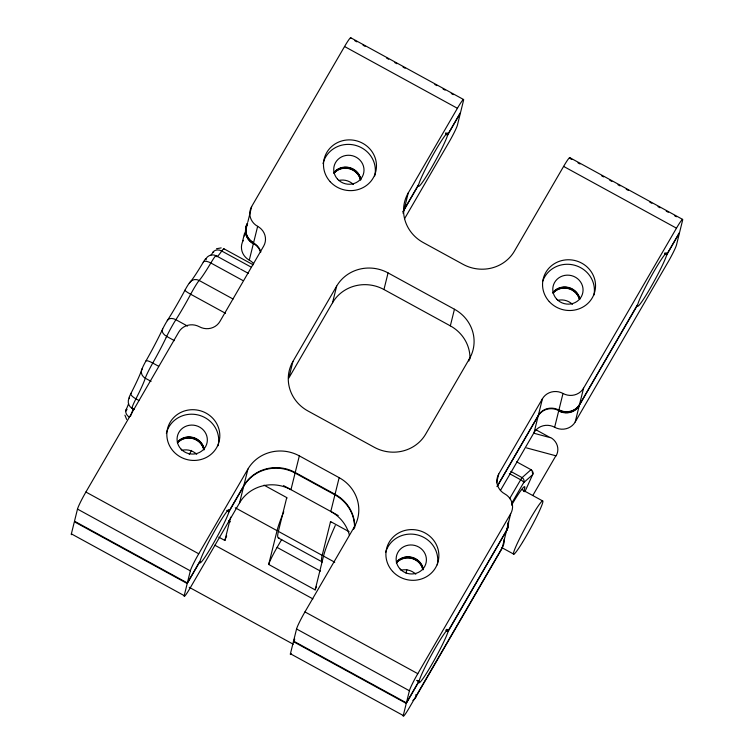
<?xml version="1.0" encoding="UTF-8"?>
<svg xmlns="http://www.w3.org/2000/svg" width="754" height="754" viewBox="0 0 754 754"><rect width="100%" height="100%" fill="white"/><g stroke="black" fill="none" stroke-linecap="round" stroke-linejoin="round"><path stroke-width="1.13" d="M71.366 533.87L74.363 521.768L187.209 583.521L184.212 595.632L71.366 533.87A15.184 1.244 -61.3 0 0 71.941 534.294M350.733 38.473A15.184 1.244 -61.3 0 0 344.559 46.522L251.657 206.53A15.184 14.458 13.9 0 0 257.651 226.341A15.184 14.458 13.9 0 1 263.636 246.162L219.923 321.458A15.184 14.458 13.9 0 1 199.358 326.746A15.184 14.458 13.9 0 0 178.792 332.024L85.899 492.032A15.184 1.244 -61.3 0 0 77.492 509.091L74.495 521.202L187.35 582.965L200.196 560.665A30.367 2.479 -61.3 0 1 216.832 527.169A30.367 2.479 -61.3 0 1 229.282 510.571M242.552 241.374L244.579 233.203M244.371 235.974L247.067 225.078M247.406 223.712L247.34 223.995A15.184 14.458 13.9 0 0 253.325 243.806M247.887 221.78L251.657 206.53M253.664 263.693A15.184 14.458 13.9 0 0 249.282 260.139L253.401 243.523A15.184 14.458 13.9 0 1 246.803 224.862M260.79 251.779A15.184 14.458 13.9 0 0 253.532 242.958L257.651 226.341M187.35 582.965L190.347 570.853A15.184 1.244 -61.3 0 1 198.745 553.794L247.925 469.082A37.964 36.145 13.9 0 1 299.338 455.878L339.159 477.668A37.964 36.145 13.9 0 1 354.135 527.216L353.588 529.431M218.783 537.14L224.88 540.486L230.658 517.15M184.212 595.632A15.184 1.244 -61.3 0 0 190.385 587.592L239.565 502.88L243.674 486.264A37.964 36.145 13.9 0 1 295.087 473.05L334.908 494.85A37.964 36.145 13.9 0 1 354.55 527.951M229.235 510.816L243.815 485.699L247.925 469.082M336.661 286.124L292.938 361.42L288.829 378.037L332.542 302.74L336.661 286.124A37.964 36.145 13.9 0 1 388.065 272.91L454.445 309.244A37.964 36.145 13.9 0 1 469.422 358.781L468.875 360.996M316.492 586.414A15.184 1.244 -61.3 0 0 315.163 589.892L268.697 564.463L277.057 530.665A129.075 10.547 -61.3 0 1 283.777 511.74M279.159 538.017A129.075 10.547 -61.3 0 1 278.386 531.391L286.746 497.593L264.032 485.161M295.087 473.05L290.969 489.676A37.964 36.145 13.9 0 0 239.565 502.88M243.815 485.699A37.964 36.145 13.9 0 1 295.219 472.494L299.338 455.878M508.271 522.805A15.184 14.458 13.9 0 1 506.452 530.854L502.343 547.47L409.441 707.478A15.184 1.244 -61.3 0 1 403.267 715.527L290.422 653.765L293.419 641.654L294.578 639.656M446.33 629.354L448.347 630.457A30.367 2.479 -61.3 0 0 435.887 647.055A30.367 2.479 -61.3 0 0 419.252 680.56L406.406 702.851L293.56 641.089L296.558 628.977A15.184 1.244 -61.3 0 1 304.955 611.918L354.135 527.216M332.542 302.74A37.964 36.145 13.9 0 1 383.956 289.527L388.065 272.91M403.154 213.495L403.974 210.168L418.555 185.06M403.079 211.525A37.964 36.145 13.9 0 1 404.116 209.612L408.225 192.996L457.405 108.284A15.184 1.244 -61.3 0 1 463.578 100.235L460.581 112.346L447.819 134.325L445.774 133.204M334.908 494.85L330.799 511.466A37.964 36.145 13.9 0 1 349.432 535.331M354.682 527.385A37.964 36.145 13.9 0 0 335.049 494.294L339.159 477.668M278.443 537.988L322.26 561.966A129.075 10.547 -61.3 0 1 322.194 555.368L330.563 521.57L349.149 531.74M315.163 589.892L323.523 556.094A129.075 10.547 -61.3 0 1 335.276 525.519M469.968 358.961A37.964 36.145 13.9 0 0 450.336 325.86L454.445 309.244M406.001 573.087L406.83 569.713M403.267 715.527L406.265 703.416L419.026 681.437L417.009 680.334M406.406 702.851L409.403 690.739A15.184 1.244 -61.3 0 1 417.801 673.68L510.703 513.672A15.184 14.458 13.9 0 0 504.718 493.861A15.184 14.458 13.9 0 1 498.724 474.04L542.446 398.743A15.184 14.458 13.9 0 1 563.002 393.465A15.184 14.458 13.9 0 0 583.568 388.178L676.47 228.17A15.184 1.244 -61.3 0 1 682.634 220.13L679.637 232.232L666.885 254.211M496.566 482.758L498.724 474.04M446.283 629.599L448.291 630.702L506.594 530.288L510.703 513.672M500.402 490.543L534.077 432.542L538.186 415.925A15.184 14.458 13.9 0 1 558.752 410.638A15.184 14.458 13.9 0 0 579.317 405.36L637.611 304.946M496.971 486.594L538.328 415.36L542.446 398.743M534.077 432.542A15.184 14.458 13.9 0 1 554.642 427.254L558.752 410.638M538.328 415.36A15.184 14.458 13.9 0 1 558.893 410.082L563.002 393.465M554.642 427.254A15.184 14.458 13.9 0 0 575.208 421.976L579.317 405.36M558.893 410.082A15.184 14.458 13.9 0 0 579.458 404.794L583.568 388.178M226.992 510.59L229.009 511.693L243.674 486.264M418.508 185.305A30.367 2.479 -61.3 0 0 430.958 168.708A30.367 2.479 -61.3 0 0 447.593 135.202L460.44 112.912L457.442 125.023A15.184 1.244 -61.3 0 1 449.045 142.082L404.549 218.717M446.048 630.476L448.064 631.579L506.452 530.854M664.726 253.674L666.725 254.852L679.505 232.798L676.508 244.909A15.184 1.244 -61.3 0 1 668.101 261.968L575.208 421.976M447.669 134.947L445.671 133.778M666.715 254.871L664.604 253.966M229.009 511.674L229.018 511.655A30.367 2.479 -61.3 0 1 212.374 545.189A30.367 2.479 -61.3 0 1 199.914 561.796M666.649 255.097L666.668 255.05A30.367 2.479 -61.3 0 1 650.014 288.594A30.367 2.479 -61.3 0 1 637.564 305.191M530.939 470.213L531.08 469.619L521.74 477.942L509.6 498.677M524.888 491.74L532.569 474.766A3.798 2.573 24.4 0 0 532.06 471.863M239.555 268.556L216.323 255.842A7.597 7.427 6.2 0 0 206.002 258.679A7.559 0.622 -61.3 0 0 203.26 262.26L202.779 263.071A45.532 3.723 -61.3 0 1 189.688 282.741L189.254 283.24A7.549 0.613 -61.3 0 0 185.013 290.12A45.683 3.732 -61.3 0 1 167.265 320.695A7.549 0.613 -61.3 0 0 162.666 329.027L162.506 329.375M162.261 329.894L162.006 330.412A45.57 3.723 -61.3 0 1 146.436 360.11L145.937 360.987A7.559 0.622 -61.3 0 0 142.214 368.555A45.589 3.723 -61.3 0 1 130.979 393.352A7.559 0.622 -61.3 0 0 129.123 398.112A7.597 7.512 63.3 0 0 132.204 408.414A37.964 3.101 -61.3 0 1 130.461 416.331M166.134 337.566L166.172 337.49A37.973 3.101 -61.3 0 1 153.166 362.306L152.751 363.042A15.118 1.235 -61.3 0 0 145.296 378.178A37.992 3.101 -61.3 0 1 135.927 398.857A15.118 1.235 -61.3 0 0 132.214 408.385M189.235 454.464L191.591 450.402M404.116 209.612L418.781 184.174A30.367 2.479 -61.3 0 1 435.416 150.677A30.367 2.479 -61.3 0 1 447.876 134.08L445.859 132.977M187.209 583.521L199.97 561.551M268.697 564.463A15.184 1.244 -61.3 0 1 277.095 547.404L281.723 539.43M571.843 159.49L569.788 158.368A15.184 1.244 -61.3 0 0 563.615 166.408L514.435 251.12A37.964 36.145 13.9 0 1 463.031 264.324L423.201 242.534A37.964 36.145 13.9 0 1 408.225 192.996M293.56 641.089L294.72 639.09M469.422 358.781L425.708 434.078A37.964 36.145 13.9 0 1 374.295 447.292L307.915 410.958A37.964 36.145 13.9 0 1 292.938 361.42M497.423 486.132L538.186 415.925M511.485 503.615L523.644 482.673L532.569 474.766A3.798 3.685 48.5 0 0 530.967 469.667L516.669 461.844M579.458 404.794L637.846 304.069A30.367 2.479 -61.3 0 1 654.481 270.563A30.367 2.479 -61.3 0 1 666.932 253.966L664.915 252.863M502.221 548.167L416.17 696.385L415.944 694.519M532.871 495.378L555.858 455.784L526.528 447.895M213.514 252.345A7.549 0.613 -61.3 0 0 212.515 252.92L212.477 252.967A7.597 6.06 34.9 0 1 221.751 251.025L221.751 251.025A15.108 1.235 -61.3 0 1 223.919 249.159M211.931 253.749L211.931 253.749A45.57 3.723 -61.3 0 1 211.016 255.012M221.261 251.732L221.261 251.732A37.973 3.101 -61.3 0 1 216.879 256.737M189.254 283.24A7.597 7.163 42.1 0 1 199.16 280.469L199.527 280.064A37.945 3.101 -61.3 0 0 210.432 263.664L210.837 262.986A15.118 1.235 -61.3 0 1 216.313 255.86M216.492 248.735L221.195 247.896M534.586 433.427L550.382 437.678L535.962 429.78M350.629 37.7L463.474 99.462M569.685 157.586L682.54 219.348M354.832 40.725L356.887 41.847M363.042 45.212L365.096 46.333M386.632 58.124L388.687 59.255M394.842 62.62L396.896 63.741M403.051 67.115L405.105 68.237M434.851 84.514L436.905 85.636M443.06 89.01L445.114 90.131M451.269 93.496L453.324 94.627M577.998 162.855L580.052 163.976M601.588 175.767L603.643 176.898M609.798 180.263L611.852 181.384M618.007 184.758L620.061 185.88M626.216 189.245L628.261 190.366M649.807 202.157L651.861 203.278M658.016 206.653L660.07 207.774M666.225 211.139L668.28 212.27M674.434 215.635L676.479 216.756M344.559 46.522L457.405 108.284M563.615 166.408L676.47 228.17M445.539 134.08L447.593 135.202M383.956 289.527L450.336 325.86M223.891 248.763L253.184 264.795M221.751 251.025L250.799 266.916M240.526 269.084L248.273 273.325M242.788 280.469L210.837 262.986A7.597 2.988 30.7 0 0 203.26 262.26M199.16 280.469L233.043 299.018M225.531 313.315L190.677 294.248A7.597 0.886 28.1 0 1 185.013 290.12M510.807 471.429L522.041 477.584A3.798 3.685 48.5 0 1 523.644 482.673A3.798 1.122 30.1 0 0 520.599 479.733L509.365 473.587M521.891 489.572L542.55 500.873M187.51 326.067L175.889 319.705A7.597 4.976 32.8 0 0 167.265 320.686M174.428 340.657L166.681 336.416A7.597 4.524 25.2 0 1 162.666 329.036M501.41 547.404L513.804 554.181M158.557 366.218L152.751 363.042A7.597 1.461 29.6 0 0 145.937 360.987M151.092 381.383L145.277 378.206A7.597 6.956 17.9 0 1 142.204 368.565M295.219 472.494L335.049 494.294M138.83 400.44L135.927 398.857A7.597 2.45 27.1 0 1 130.979 393.352M283.542 485.604L338.226 515.538M132.204 408.414L134.137 409.469M235.286 507.8L277.057 530.665M278.386 531.391L322.194 555.368M323.523 556.094L334.729 562.23M227.086 510.269L229.093 511.372M446.142 630.165L448.159 631.268M228.509 520.816L230.422 521.862M277.095 547.404L320.469 571.136M214.89 545.246L312.91 598.893M85.899 492.032L198.745 553.794M304.955 611.918L417.801 673.68M416.962 680.579L418.979 681.682A30.367 2.479 -61.3 0 0 431.429 665.085A30.367 2.479 -61.3 0 0 448.064 631.579M77.492 509.091L190.347 570.853M296.558 628.977L409.403 690.739M293.419 641.654L406.265 703.416M189.207 587.291L293.297 644.255M126.634 419.403L124.919 415.152M286.85 498.375A15.184 1.244 -61.3 0 1 286.746 497.593M330.865 522.239A15.184 1.244 -61.3 0 1 330.563 521.57M199.15 280.497A15.108 1.235 -61.3 0 0 190.687 294.239A38.068 3.11 -61.3 0 1 175.889 319.715A15.108 1.235 -61.3 0 0 166.691 336.397M129.358 417.207A7.597 5.702 23.3 0 1 126.408 409.102A45.589 3.723 -61.3 0 0 128.576 403.729M129.123 398.121A45.589 3.723 -61.3 0 1 129.33 398.037M126.267 410.638A7.559 0.622 -61.3 0 1 126.408 409.092M126.917 409.79A45.589 3.723 -61.3 0 1 127.068 409.573M206.2 259.772A45.57 3.723 -61.3 0 1 205.983 258.886M166.361 433.39A26.578 25.306 13.9 0 1 198.076 414.964A26.578 25.306 13.9 0 1 218.057 445.755M385.624 552.494A26.578 25.306 13.9 0 1 417.122 534.85A26.578 25.306 13.9 0 1 437.292 564.831M323.023 163.571A26.578 25.306 13.9 0 1 354.729 145.145A26.578 25.306 13.9 0 1 374.71 175.936M542.757 281.138A26.578 25.306 13.9 0 1 574.605 265.238A26.578 25.306 13.9 0 1 593.945 295.012M579.524 404.512A15.184 14.458 13.9 0 1 558.959 409.799M253.608 242.684A15.184 14.458 13.9 0 1 247.614 222.864L247.548 223.146A15.184 14.458 13.9 0 0 253.532 242.958M508.488 521.957A15.184 14.458 13.9 0 1 506.66 530.005M334.211 172.157A15.184 14.458 13.9 0 1 349.724 167.633A15.184 14.458 13.9 0 1 360.836 179.311M177.558 441.976A15.184 14.458 13.9 0 1 193.062 437.443A15.184 14.458 13.9 0 1 204.183 449.13M396.613 561.862A15.184 14.458 13.9 0 1 412.127 557.338A15.184 14.458 13.9 0 1 423.239 569.025M553.266 292.043A15.184 14.458 13.9 0 1 568.78 287.519A15.184 14.458 13.9 0 1 579.892 299.206M508.413 522.239A15.184 14.458 13.9 0 1 506.594 530.288M334.135 172.44A15.184 14.458 13.9 0 1 349.649 167.906A15.184 14.458 13.9 0 1 360.77 179.593M177.482 442.259A15.184 14.458 13.9 0 1 192.232 437.546A15.184 14.458 13.9 0 1 203.75 447.951M396.547 562.145A15.184 14.458 13.9 0 1 412.052 557.621A15.184 14.458 13.9 0 1 423.173 569.298M553.2 292.326A15.184 14.458 13.9 0 1 567.951 287.613A15.184 14.458 13.9 0 1 579.468 298.019M579.242 405.643A15.184 14.458 13.9 0 1 558.686 410.921M508.205 523.087A15.184 14.458 13.9 0 1 506.386 531.136M504.162 539.421A15.184 14.458 13.9 0 1 502.343 547.47M249.282 260.139A15.184 14.458 13.9 0 1 243.297 240.328M291.346 653.793A15.184 1.244 -61.3 0 1 290.422 653.765M552.993 293.174A15.184 14.458 13.9 0 1 567.734 288.462A15.184 14.458 13.9 0 1 579.26 298.867M338.499 180.526A15.184 14.458 13.9 0 1 353.39 184.476M333.928 173.279A15.184 14.458 13.9 0 1 348.678 168.566A15.184 14.458 13.9 0 1 360.195 178.971M181.837 450.345A15.184 14.458 13.9 0 1 196.737 454.294M178.246 442.089A15.184 14.458 13.9 0 1 203.542 448.79M400.902 570.231A15.184 14.458 13.9 0 1 415.793 574.18M396.331 562.984A15.184 14.458 13.9 0 1 411.081 558.28A15.184 14.458 13.9 0 1 422.608 568.676M557.555 300.412A15.184 14.458 13.9 0 1 572.446 304.362M402.938 212.081A37.964 36.145 13.9 0 1 403.974 210.168M334.003 172.996A15.184 14.458 13.9 0 1 349.507 168.472A15.184 14.458 13.9 0 1 360.629 180.159M177.341 442.815A15.184 14.458 13.9 0 1 192.854 438.291A15.184 14.458 13.9 0 1 203.976 449.978M396.406 562.71A15.184 14.458 13.9 0 1 411.92 558.177A15.184 14.458 13.9 0 1 423.032 569.864M553.059 292.891A15.184 14.458 13.9 0 1 567.809 288.179A15.184 14.458 13.9 0 1 579.326 298.584M253.401 243.523A15.184 14.458 13.9 0 1 260.648 252.336M224.88 540.486A15.184 1.244 -61.3 0 1 226.681 535.971M416.387 696.508A14.043 13.374 13.9 0 1 412.9 700.457M550.505 437.461A14.043 13.374 13.9 0 1 556.084 455.906M511.542 505.171A34.166 2.79 -61.3 0 1 523.615 491.542M173.543 451.523A26.578 25.306 13.9 0 0 218.49 443.578A26.578 25.306 13.9 0 0 187.944 410.11A26.578 25.306 13.9 0 0 173.543 451.523M392.608 571.409A26.578 25.306 13.9 0 0 437.546 563.464A26.578 25.306 13.9 0 0 407 529.996A26.578 25.306 13.9 0 0 392.608 571.409M330.195 181.705A26.578 25.306 13.9 0 0 375.143 173.759A26.578 25.306 13.9 0 0 344.597 140.291A26.578 25.306 13.9 0 0 330.195 181.705M549.261 301.591A26.578 25.306 13.9 0 0 594.209 293.645A26.578 25.306 13.9 0 0 563.653 260.177A26.578 25.306 13.9 0 0 549.261 301.591M337.566 179.16A15.184 14.458 13.9 0 0 363.249 174.617A15.184 14.458 13.9 0 0 345.784 155.494A15.184 14.458 13.9 0 0 337.566 179.16M180.903 448.979A15.184 14.458 13.9 0 0 206.587 444.436A15.184 14.458 13.9 0 0 189.131 425.313A15.184 14.458 13.9 0 0 180.903 448.979M399.969 568.865A15.184 14.458 13.9 0 0 425.652 564.322A15.184 14.458 13.9 0 0 408.187 545.199A15.184 14.458 13.9 0 0 399.969 568.865M556.622 299.046A15.184 14.458 13.9 0 0 582.305 294.503A15.184 14.458 13.9 0 0 564.85 275.38A15.184 14.458 13.9 0 0 556.622 299.046M522.484 542.362A30.367 2.479 -61.3 0 0 542.805 500.92A30.367 2.479 -61.3 0 0 519.252 539.317A30.367 2.479 -61.3 0 0 522.484 542.362"/></g></svg>
